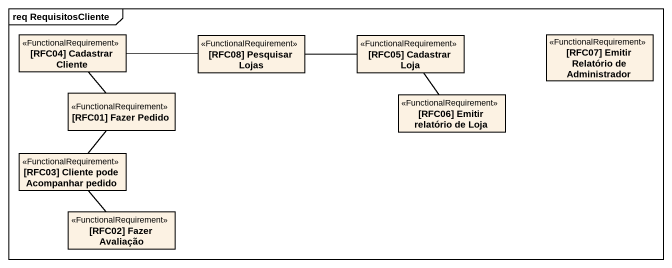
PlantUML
@startuml
mainframe req RequisitosCliente
hide circle
hide empty members
class "[RFC04] Cadastrar Cliente" as RFC04_Cadastrar_Cliente <<FunctionalRequirement>>
class "[RFC08] Pesquisar Lojas" as RFC08_Pesquisar_Lojas <<FunctionalRequirement>>
class "[RFC05] Cadastrar Loja" as RFC05_Cadastrar_Loja <<FunctionalRequirement>>
class "[RFC07] Emitir Relatório de Administrador" as RFC07_Emitir_Relatório_de <<FunctionalRequirement>>
class "[RFC01] Fazer Pedido" as RFC01_Fazer_Pedido <<FunctionalRequirement>>
class "[RFC06] Emitir relatório de Loja" as RFC06_Emitir_relatório_de <<FunctionalRequirement>>
class "[RFC03] Cliente pode Acompanhar pedido" as RFC03_Cliente_pode <<FunctionalRequirement>>
class "[RFC02] Fazer Avaliação" as RFC02_Fazer_Avaliação <<FunctionalRequirement>>
RFC04_Cadastrar_Cliente -right- RFC08_Pesquisar_Lojas
RFC04_Cadastrar_Cliente -- RFC01_Fazer_Pedido
RFC08_Pesquisar_Lojas -right- RFC05_Cadastrar_Loja
RFC05_Cadastrar_Loja -- RFC06_Emitir_relatório_de
RFC01_Fazer_Pedido -- RFC03_Cliente_pode
RFC03_Cliente_pode -- RFC02_Fazer_Avaliação
@enduml
